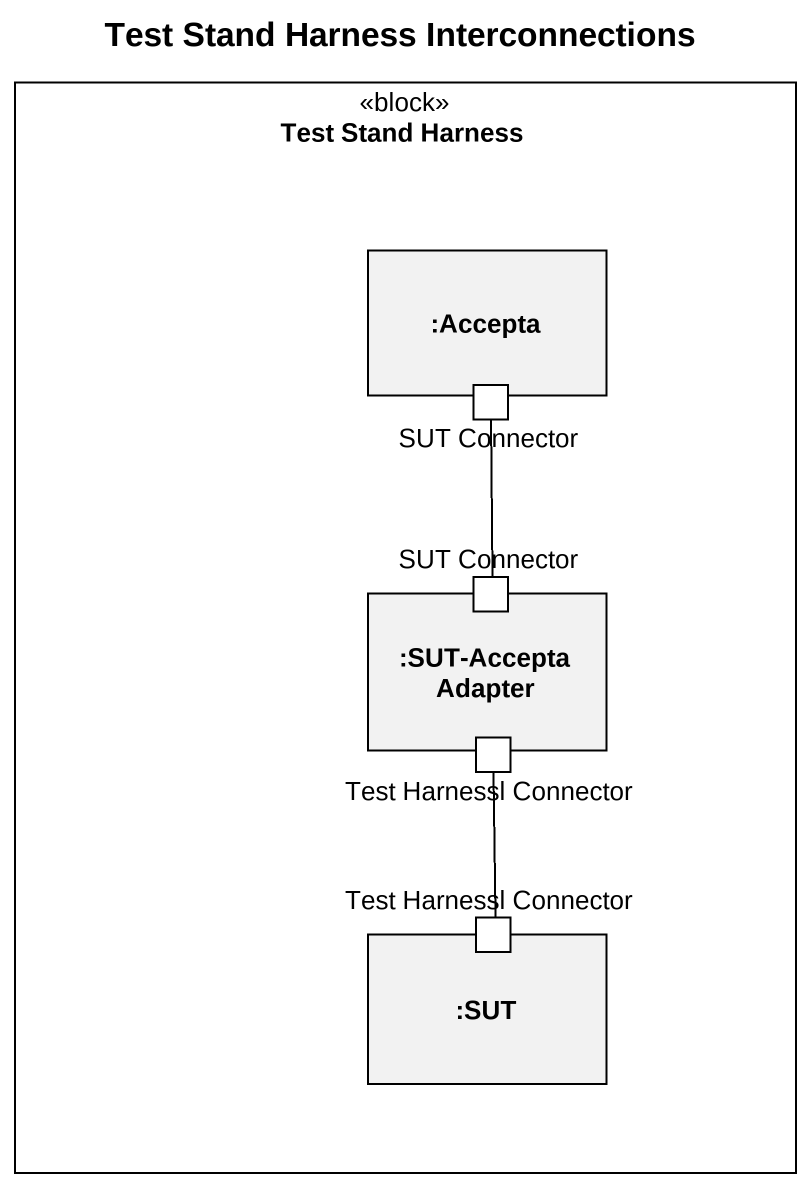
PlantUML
@startuml
title Test Stand Harness Interconnections
rectangle "Test Stand Harness" as Test_Stand_Harness <<block>> {
  rectangle ":Accepta" as Accepta {
    port "SUT Connector" as SUT_Connector
  }
  rectangle ":SUT-Accepta Adapter" as SUT_Accepta_Adapter {
    port "SUT Connector" as SUT_Connector_2
    port "Test Harnessl Connector" as Test_Harnessl_Connector
  }
  rectangle ":SUT" as SUT {
    port "Test Harnessl Connector" as Test_Harnessl_Connector_2
  }
}
SUT_Connector_2 -up- SUT_Connector
Test_Harnessl_Connector -- Test_Harnessl_Connector_2
@enduml
